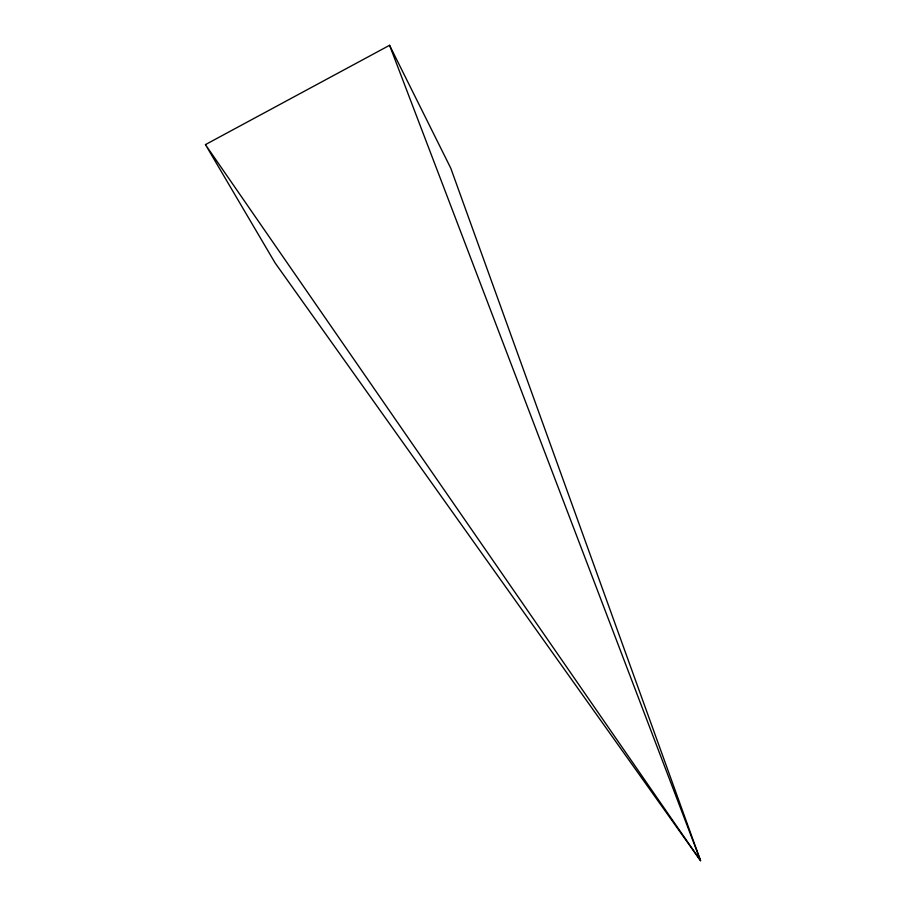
<?xml version="1.0" encoding="UTF-8"?>
<svg xmlns="http://www.w3.org/2000/svg" width="906" height="906" viewBox="0 0 906 906"><rect width="100%" height="100%" fill="white"/><g stroke="black" fill="none" stroke-linecap="round" stroke-linejoin="round"><path stroke-width="1.36" d="M205.436 144.609L389.569 45.3L450.78 168.21L700.565 860.7L275.062 262.876L205.436 144.609L700.565 860.7L389.569 45.3"/></g></svg>
